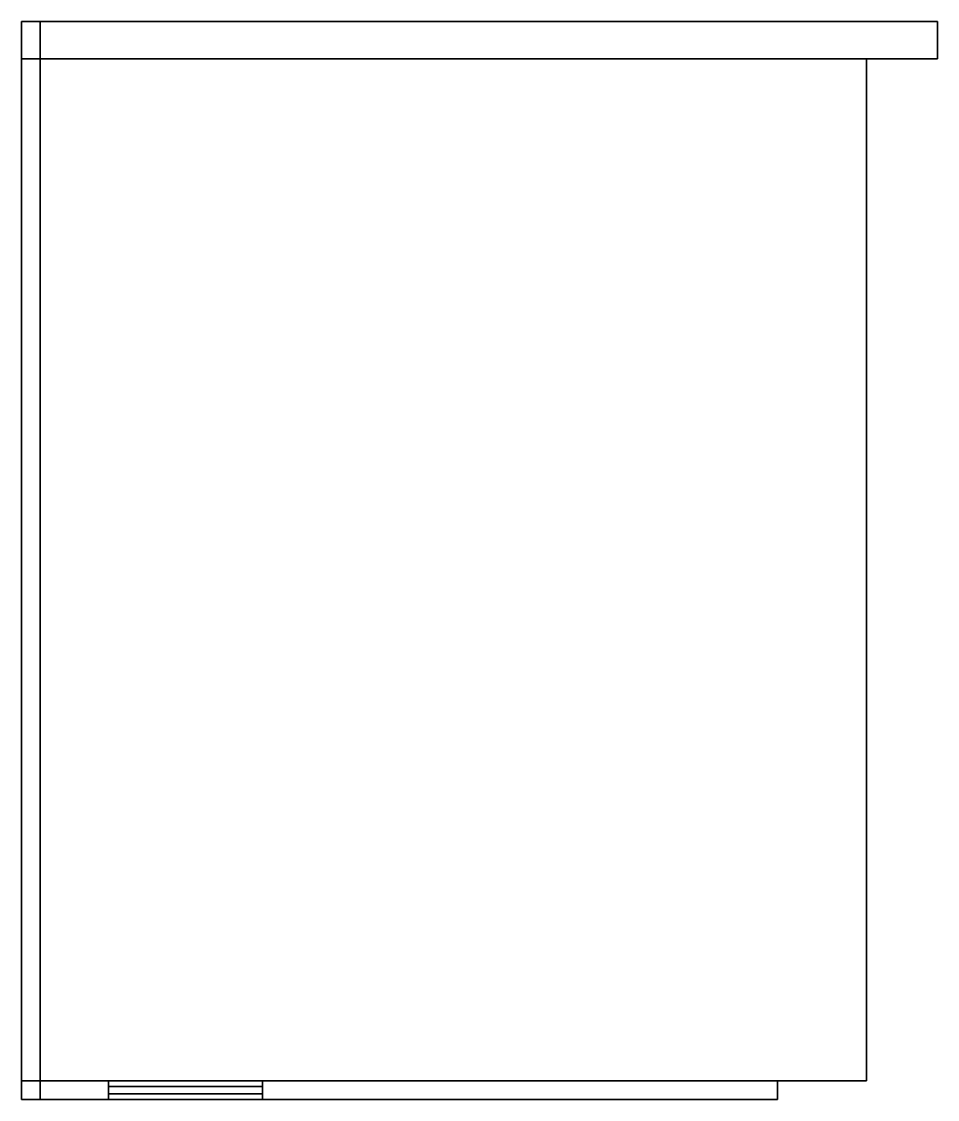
# Model space of a CAD drawing. Header units: metres. Extents: x -2.14 to 2.79, y -3.24 to 2.56.
import ezdxf

# ---------------------------------------------------------------- set-up
doc = ezdxf.new("R2010")
doc.units = ezdxf.units.M
for name, color, linetype in [('A-DOOR-3D', 30, 'Continuous'), ('A-FLOR-3D', 3, 'Continuous'), ('A-WALL-3D', 7, 'Continuous')]:
    doc.layers.add(name, color=color, linetype=linetype)

msp = doc.modelspace()

# ---------------------------------------------------------------- linework, layer by layer
at = {"layer": 'A-DOOR-3D'}
for points in [[(-0.8416, -3.1708, 2.5359), (-1.6716, -3.1708, 2.5359), (-1.6716, -3.2108, 2.5359), (-0.8416, -3.2108, 2.5359)], [(-0.8416, -3.1708), (-1.6716, -3.1708), (-1.6716, -3.1708, 2.5359), (-0.8416, -3.1708, 2.5359)], [(-1.6716, -3.1708), (-1.6716, -3.2108), (-1.6716, -3.2108, 2.5359), (-1.6716, -3.1708, 2.5359)], [(-0.8416, -3.1708), (-0.8416, -3.2108), (-0.8416, -3.2108, 2.5359), (-0.8416, -3.1708, 2.5359)], [(-0.8416, -3.2108), (-1.6716, -3.2108), (-1.6716, -3.2108, 2.5359), (-0.8416, -3.2108, 2.5359)]]:
    msp.add_3dface(points, dxfattribs=at)
at = {"layer": 'A-FLOR-3D'}
for points in [[(-2.0392, 2.3628), (-2.0392, -3.1408), (2.4113, -3.1408), (2.4113, 2.3628)], [(-2.0392, 2.3628, -0.05), (-2.0392, -3.1408, -0.05), (-2.0392, -3.1408), (-2.0392, 2.3628)], [(2.4113, 2.3628, -0.05), (-2.0392, 2.3628, -0.05), (-2.0392, 2.3628), (2.4113, 2.3628)], [(2.4113, -3.1408, -0.05), (2.4113, 2.3628, -0.05), (2.4113, 2.3628), (2.4113, -3.1408)], [(-2.0392, -3.1408, -0.05), (2.4113, -3.1408, -0.05), (2.4113, -3.1408), (-2.0392, -3.1408)]]:
    msp.add_3dface(points, dxfattribs=at)
at = {"layer": 'A-WALL-3D'}
for points in [[(-2.0392, -3.2408, 2.9096), (-2.0392, 2.5628, 2.9096), (-2.1392, 2.5628, 2.9096), (-2.1392, -3.2408, 2.9096)], [(-2.1392, -3.2408), (-2.1392, 2.5628), (-2.1392, 2.5628, 2.9096), (-2.1392, -3.2408, 2.9096)], [(-2.0392, 2.5628), (-2.1392, 2.5628), (-2.1392, 2.5628, 2.9096), (-2.0392, 2.5628, 2.9096)], [(2.7938, 2.5628, 2.9096), (-2.1386, 2.5628, 2.9096), (-2.1386, 2.3628, 2.9096), (2.7938, 2.3628, 2.9096)], [(2.7938, 2.5628), (-2.1386, 2.5628), (-2.1386, 2.5628, 2.9096), (2.7938, 2.5628, 2.9096)], [(-2.1386, 2.5628), (-2.1386, 2.3628), (-2.1386, 2.3628, 2.9096), (-2.1386, 2.5628, 2.9096)], [(-2.0392, -3.2408), (-2.0392, 2.5628), (-2.0392, 2.5628, 2.9096), (-2.0392, -3.2408, 2.9096)], [(2.7938, 2.5628), (2.7938, 2.3628), (2.7938, 2.3628, 2.9096), (2.7938, 2.5628, 2.9096)], [(2.7938, 2.3628), (-2.1386, 2.3628), (-2.1386, 2.3628, 2.9096), (2.7938, 2.3628, 2.9096)], [(-1.6716, -3.1408, 2.9096), (-2.1392, -3.1408, 2.9096), (-2.1392, -3.2408, 2.9096), (-1.6716, -3.2408, 2.9096)], [(-1.6716, -3.1408), (-2.1392, -3.1408), (-2.1392, -3.1408, 2.9096), (-1.6716, -3.1408, 2.9096)], [(-2.1392, -3.1408), (-2.1392, -3.2408), (-2.1392, -3.2408, 2.9096), (-2.1392, -3.1408, 2.9096)], [(-0.8416, -3.1408, 2.9096), (-1.6716, -3.1408, 2.9096), (-1.6716, -3.2408, 2.9096), (-0.8416, -3.2408, 2.9096)], [(-0.8416, -3.1408, 2.5359), (-1.6716, -3.1408, 2.5359), (-1.6716, -3.1408, 2.9096), (-0.8416, -3.1408, 2.9096)], [(-1.6716, -3.1408, 2.5359), (-1.6716, -3.2408, 2.5359), (-1.6716, -3.2408, 2.9096), (-1.6716, -3.1408, 2.9096)], [(-1.6716, -3.1408), (-1.6716, -3.2408), (-1.6716, -3.2408, 2.9096), (-1.6716, -3.1408, 2.9096)], [(1.9321, -3.1408, 2.9096), (-0.8416, -3.1408, 2.9096), (-0.8416, -3.2408, 2.9096), (1.9321, -3.2408, 2.9096)], [(1.9321, -3.1408), (-0.8416, -3.1408), (-0.8416, -3.1408, 2.9096), (1.9321, -3.1408, 2.9096)], [(-0.8416, -3.1408), (-0.8416, -3.2408), (-0.8416, -3.2408, 2.9096), (-0.8416, -3.1408, 2.9096)], [(-0.8416, -3.1408, 2.5359), (-0.8416, -3.2408, 2.5359), (-0.8416, -3.2408, 2.9096), (-0.8416, -3.1408, 2.9096)], [(1.9321, -3.1408), (1.9321, -3.2408), (1.9321, -3.2408, 2.9096), (1.9321, -3.1408, 2.9096)], [(-2.0392, -3.2408), (-2.1392, -3.2408), (-2.1392, -3.2408, 2.9096), (-2.0392, -3.2408, 2.9096)], [(-1.6716, -3.2408), (-2.1392, -3.2408), (-2.1392, -3.2408, 2.9096), (-1.6716, -3.2408, 2.9096)], [(-0.8416, -3.2408, 2.5359), (-1.6716, -3.2408, 2.5359), (-1.6716, -3.2408, 2.9096), (-0.8416, -3.2408, 2.9096)], [(1.9321, -3.2408), (-0.8416, -3.2408), (-0.8416, -3.2408, 2.9096), (1.9321, -3.2408, 2.9096)]]:
    msp.add_3dface(points, dxfattribs=at)

doc.saveas('drawing.dxf')
